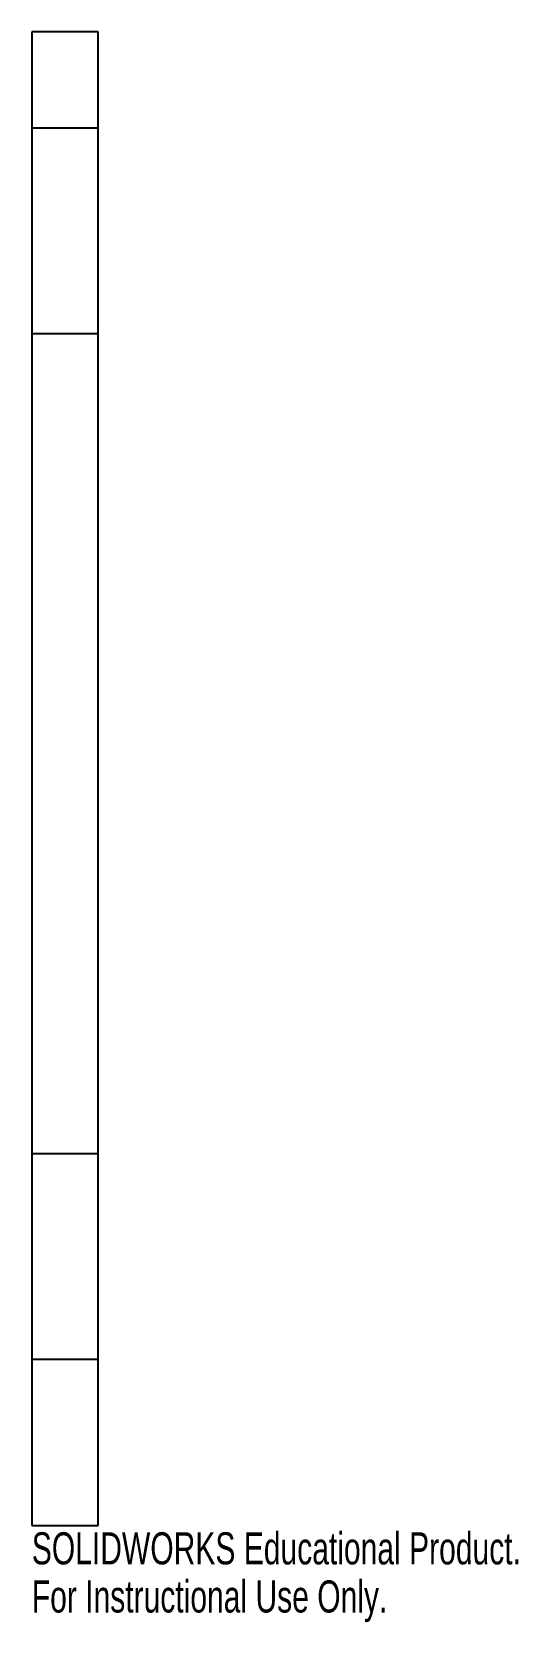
# Paper-space layout '_Left' of a CAD drawing. Header units: millimetres. Extents: x 0 to 73, y -127 to 112.
import ezdxf

# ---------------------------------------------------------------- set-up
doc = ezdxf.new("R2010")
doc.units = ezdxf.units.MM
doc.styles.add('SLDTEXTSTYLE0', font='TXT', dxfattribs={"width": 0.7})

psp = doc.layouts.new('_Left')

# ---------------------------------------------------------------- linework, layer by layer
at = {"color": 7, "linetype": 'Continuous', "lineweight": 25}
for p, q in [((10, 112.5), (0, 112.5)), ((0, 112.5), (0, -112.5)), ((10, -112.5), (10, 112.5)), ((10, 98), (0, 98)), ((10, 67), (0, 67)), ((10, -56.5), (0, -56.5)), ((10, -87.5), (0, -87.5)), ((0, -112.5), (10, -112.5))]:
    psp.add_line(p, q, dxfattribs=at)

# ---------------------------------------------------------------- texts
at = {"color": 7, "linetype": 'Continuous', "char_height": 4.8336, "attachment_point": 1, "style": 'SLDTEXTSTYLE0'}
for s, insert in [('SOLIDWORKS Educational Product.', (0, -113.52)), ('For Instructional Use Only.', (0, -120.77))]:
    psp.add_mtext(s, dxfattribs=dict(at, insert=insert))

doc.saveas('drawing.dxf')
